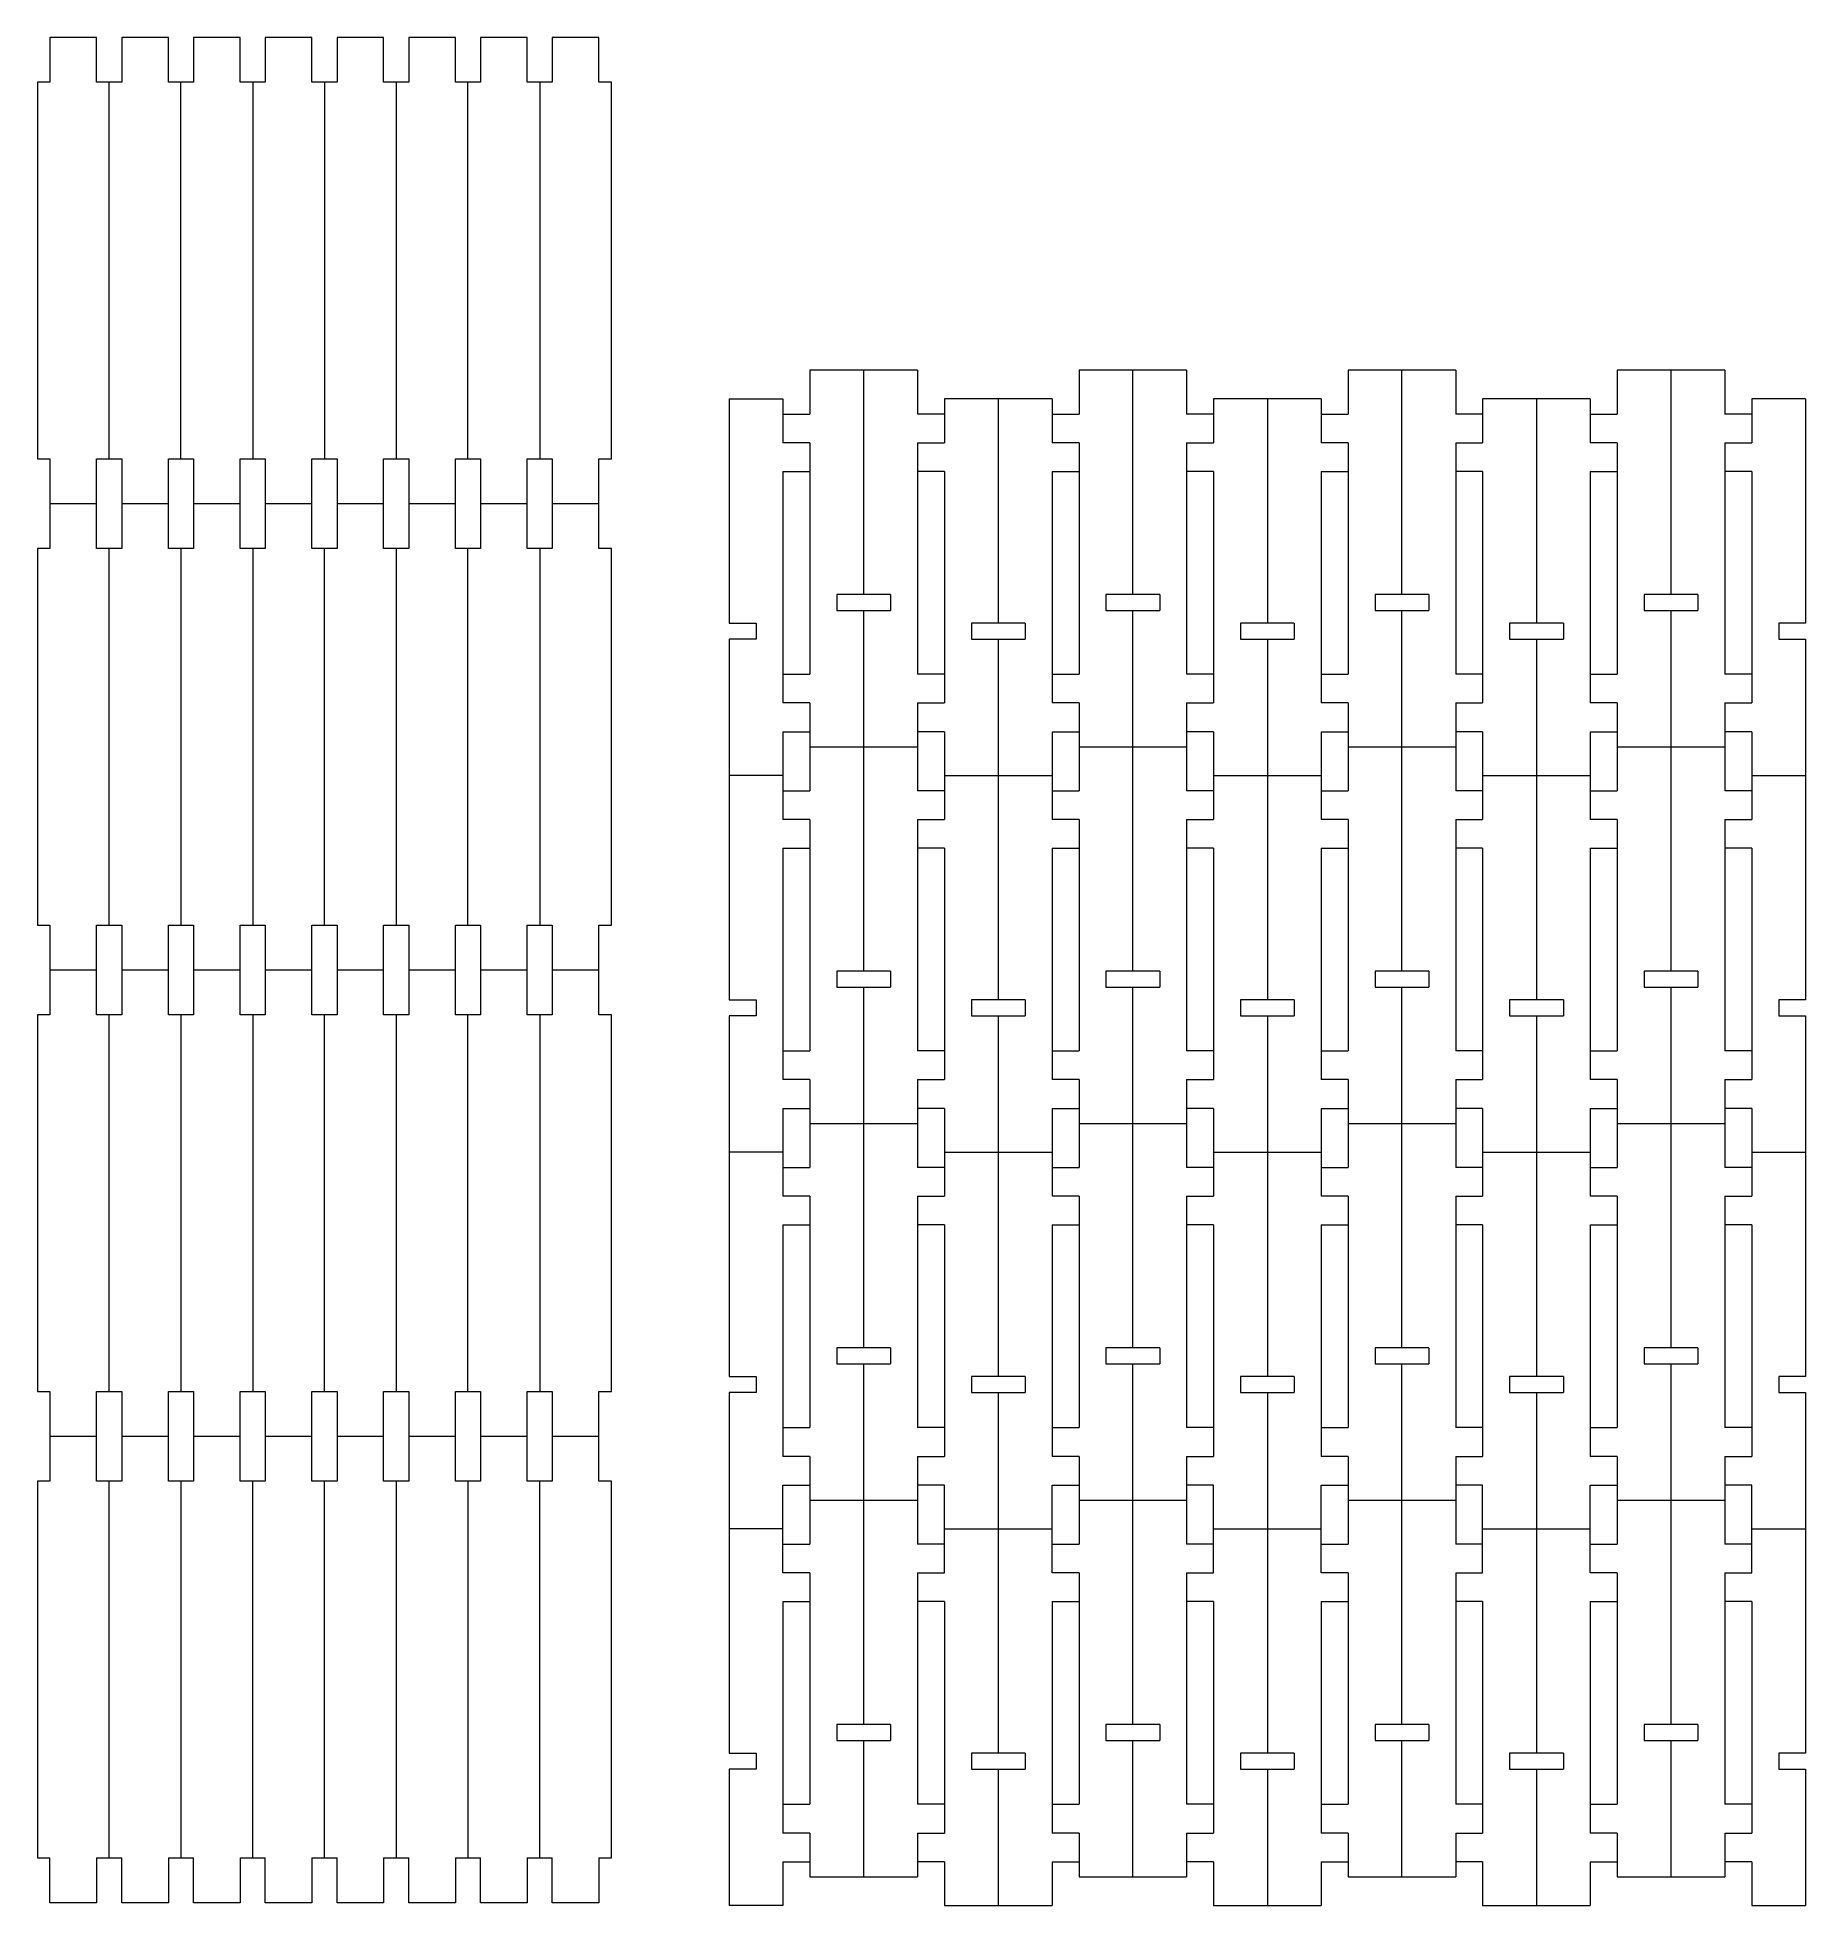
# Model space of a CAD drawing. Header units: millimetres. Extents: x -38 to 159, y 33 to 241.
import ezdxf

# ---------------------------------------------------------------- set-up
doc = ezdxf.new("R2010")
doc.units = ezdxf.units.MM
doc.layers.add('1', color=1, linetype='Continuous', lineweight=5)

msp = doc.modelspace()

# ---------------------------------------------------------------- linework, layer by layer
at = {"layer": '1'}
for p, q in [((-31.76, 241.14), (-36.96, 241.14)), ((-36.96, 241.14), (-36.96, 236.14)), ((-31.76, 236.14), (-31.76, 241.14)), ((-23.76, 241.14), (-28.96, 241.14)), ((-28.96, 241.14), (-28.96, 236.14)), ((-23.76, 236.14), (-23.76, 241.14)), ((-15.76, 241.14), (-20.96, 241.14)), ((-20.96, 241.14), (-20.96, 236.14)), ((-15.76, 236.14), (-15.76, 241.14)), ((-7.76, 241.14), (-12.96, 241.14)), ((-12.96, 241.14), (-12.96, 236.14)), ((-7.76, 236.14), (-7.76, 241.14)), ((0.24, 241.14), (-4.96, 241.14)), ((-4.96, 241.14), (-4.96, 236.14)), ((0.24, 236.14), (0.24, 241.14)), ((8.24, 241.14), (3.04, 241.14)), ((3.04, 241.14), (3.04, 236.14)), ((8.24, 236.14), (8.24, 241.14)), ((16.24, 241.14), (11.04, 241.14)), ((11.04, 241.14), (11.04, 236.14)), ((16.24, 236.14), (16.24, 241.14)), ((24.24, 241.14), (19.04, 241.14)), ((19.04, 241.14), (19.04, 236.14)), ((24.24, 236.14), (24.24, 241.14)), ((-36.96, 236.14), (-38.36, 236.14)), ((-38.36, 236.14), (-38.36, 194.14)), ((-28.96, 236.14), (-31.76, 236.14)), ((-30.36, 194.14), (-30.36, 236.14)), ((-20.96, 236.14), (-23.76, 236.14)), ((-22.36, 194.14), (-22.36, 236.14)), ((-12.96, 236.14), (-15.76, 236.14)), ((-14.36, 236.14), (-14.36, 194.14)), ((-4.96, 236.14), (-7.76, 236.14)), ((-6.36, 236.14), (-6.36, 194.14)), ((3.04, 236.14), (0.24, 236.14)), ((1.64, 236.14), (1.64, 194.14)), ((11.04, 236.14), (8.24, 236.14)), ((9.64, 194.14), (9.64, 236.14)), ((19.04, 236.14), (16.24, 236.14)), ((17.64, 236.14), (17.64, 194.14)), ((25.64, 236.14), (24.24, 236.14)), ((25.64, 194.14), (25.64, 236.14)), ((47.76, 204.02), (47.76, 199.12)), ((59.76, 204.02), (47.76, 204.02)), ((53.76, 179.02), (53.76, 204.02)), ((59.76, 204.02), (59.76, 199.12)), ((77.76, 204.02), (77.76, 199.12)), ((89.76, 204.02), (77.76, 204.02)), ((83.76, 179.02), (83.76, 204.02)), ((89.76, 204.02), (89.76, 199.12)), ((107.76, 204.02), (107.76, 199.12)), ((119.76, 204.02), (107.76, 204.02)), ((113.76, 179.02), (113.76, 204.02)), ((119.76, 204.02), (119.76, 199.12)), ((137.76, 204.02), (137.76, 199.12)), ((149.76, 204.02), (137.76, 204.02)), ((143.76, 179.02), (143.76, 204.02)), ((149.76, 204.02), (149.76, 199.12)), ((38.76, 200.82), (44.76, 200.82)), ((38.76, 200.82), (38.76, 175.82)), ((44.76, 200.82), (44.76, 195.92)), ((62.76, 200.82), (62.76, 195.92)), ((74.76, 200.82), (62.76, 200.82)), ((68.76, 200.82), (68.76, 175.82)), ((74.76, 200.82), (74.76, 195.92)), ((92.76, 200.82), (92.76, 195.92)), ((104.76, 200.82), (92.76, 200.82)), ((98.76, 200.82), (98.76, 175.82)), ((104.76, 200.82), (104.76, 195.92)), ((122.76, 200.82), (122.76, 195.92)), ((134.76, 200.82), (122.76, 200.82)), ((128.76, 200.82), (128.76, 175.82)), ((134.76, 200.82), (134.76, 195.92)), ((152.76, 200.82), (152.76, 195.92)), ((158.76, 200.82), (152.76, 200.82)), ((158.76, 200.82), (158.76, 175.82)), ((44.76, 199.12), (47.76, 199.12)), ((62.76, 199.12), (59.76, 199.12)), ((74.76, 199.12), (77.76, 199.12)), ((92.76, 199.12), (89.76, 199.12)), ((104.76, 199.12), (107.76, 199.12)), ((122.76, 199.12), (119.76, 199.12)), ((134.76, 199.12), (137.76, 199.12)), ((152.76, 199.12), (149.76, 199.12)), ((47.76, 195.92), (44.76, 195.92)), ((47.76, 195.92), (47.76, 170.12)), ((59.76, 195.92), (62.76, 195.92)), ((59.76, 195.92), (59.76, 170.12)), ((77.76, 195.92), (74.76, 195.92)), ((77.76, 195.92), (77.76, 170.12)), ((89.76, 195.92), (92.76, 195.92)), ((89.76, 195.92), (89.76, 170.12)), ((107.76, 195.92), (104.76, 195.92)), ((107.76, 195.92), (107.76, 170.12)), ((119.76, 195.92), (122.76, 195.92)), ((119.76, 195.92), (119.76, 170.12)), ((137.76, 195.92), (134.76, 195.92)), ((137.76, 195.92), (137.76, 170.12)), ((149.76, 195.92), (152.76, 195.92)), ((149.76, 195.92), (149.76, 170.12)), ((-38.36, 194.14), (-36.96, 194.14)), ((-36.96, 194.14), (-36.96, 184.14)), ((-31.76, 184.14), (-31.76, 194.14)), ((-31.76, 194.14), (-28.96, 194.14)), ((-28.96, 194.14), (-28.96, 184.14)), ((-23.76, 184.14), (-23.76, 194.14)), ((-23.76, 194.14), (-20.96, 194.14)), ((-20.96, 194.14), (-20.96, 184.14)), ((-15.76, 184.14), (-15.76, 194.14)), ((-15.76, 194.14), (-12.96, 194.14)), ((-12.96, 194.14), (-12.96, 184.14)), ((-7.76, 184.14), (-7.76, 194.14)), ((-7.76, 194.14), (-4.96, 194.14)), ((-4.96, 194.14), (-4.96, 184.14)), ((0.24, 184.14), (0.24, 194.14)), ((0.24, 194.14), (3.04, 194.14)), ((3.04, 194.14), (3.04, 184.14)), ((8.24, 184.14), (8.24, 194.14)), ((8.24, 194.14), (11.04, 194.14)), ((11.04, 194.14), (11.04, 184.14)), ((16.24, 184.14), (16.24, 194.14)), ((16.24, 194.14), (19.04, 194.14)), ((19.04, 194.14), (19.04, 184.14)), ((24.24, 184.14), (24.24, 194.14)), ((24.24, 194.14), (25.64, 194.14)), ((44.76, 192.72), (47.76, 192.72)), ((44.76, 192.72), (44.76, 166.92)), ((62.76, 192.72), (59.76, 192.72)), ((62.76, 192.72), (62.76, 166.92)), ((74.76, 192.72), (77.76, 192.72)), ((74.76, 192.72), (74.76, 166.92)), ((92.76, 192.72), (89.76, 192.72)), ((92.76, 192.72), (92.76, 166.92)), ((104.76, 192.72), (107.76, 192.72)), ((104.76, 192.72), (104.76, 166.92)), ((122.76, 192.72), (119.76, 192.72)), ((122.76, 192.72), (122.76, 166.92)), ((134.76, 192.72), (137.76, 192.72)), ((134.76, 192.72), (134.76, 166.92)), ((152.76, 192.72), (149.76, 192.72)), ((152.76, 192.72), (152.76, 166.92)), ((-31.76, 189.14), (-36.96, 189.14)), ((-23.76, 189.14), (-28.96, 189.14)), ((-15.76, 189.14), (-20.96, 189.14)), ((-7.76, 189.14), (-12.96, 189.14)), ((0.24, 189.14), (-4.96, 189.14)), ((8.24, 189.14), (3.04, 189.14)), ((16.24, 189.14), (11.04, 189.14)), ((24.24, 189.14), (19.04, 189.14)), ((-36.96, 184.14), (-38.36, 184.14)), ((-38.36, 184.14), (-38.36, 142.14)), ((-28.96, 184.14), (-31.76, 184.14)), ((-30.36, 142.14), (-30.36, 184.14)), ((-20.96, 184.14), (-23.76, 184.14)), ((-22.36, 184.14), (-22.36, 142.14)), ((-12.96, 184.14), (-15.76, 184.14)), ((-14.36, 184.14), (-14.36, 142.14)), ((-4.96, 184.14), (-7.76, 184.14)), ((-6.36, 142.14), (-6.36, 184.14)), ((3.04, 184.14), (0.24, 184.14)), ((1.64, 184.14), (1.64, 142.14)), ((11.04, 184.14), (8.24, 184.14)), ((9.64, 142.14), (9.64, 184.14)), ((19.04, 184.14), (16.24, 184.14)), ((17.64, 184.14), (17.64, 142.14)), ((25.64, 184.14), (24.24, 184.14)), ((25.64, 142.14), (25.64, 184.14)), ((50.76, 179.02), (50.76, 177.22)), ((56.76, 179.02), (50.76, 179.02)), ((50.76, 177.22), (56.76, 177.22)), ((53.76, 137.02), (53.76, 177.22)), ((56.76, 179.02), (56.76, 177.22)), ((80.76, 179.02), (80.76, 177.22)), ((86.76, 179.02), (80.76, 179.02)), ((80.76, 177.22), (86.76, 177.22)), ((83.76, 137.02), (83.76, 177.22)), ((86.76, 179.02), (86.76, 177.22)), ((110.76, 179.02), (110.76, 177.22)), ((116.76, 179.02), (110.76, 179.02)), ((110.76, 177.22), (116.76, 177.22)), ((113.76, 137.02), (113.76, 177.22)), ((116.76, 179.02), (116.76, 177.22)), ((140.76, 179.02), (140.76, 177.22)), ((146.76, 179.02), (140.76, 179.02)), ((140.76, 177.22), (146.76, 177.22)), ((143.76, 137.02), (143.76, 177.22)), ((146.76, 179.02), (146.76, 177.22)), ((38.76, 175.82), (41.76, 175.82)), ((41.76, 175.82), (41.76, 174.02)), ((65.76, 175.82), (65.76, 174.02)), ((71.76, 175.82), (65.76, 175.82)), ((71.76, 175.82), (71.76, 174.02)), ((95.76, 175.82), (95.76, 174.02)), ((101.76, 175.82), (95.76, 175.82)), ((101.76, 175.82), (101.76, 174.02)), ((125.76, 175.82), (125.76, 174.02)), ((131.76, 175.82), (125.76, 175.82)), ((131.76, 175.82), (131.76, 174.02)), ((155.76, 175.82), (155.76, 174.02)), ((158.76, 175.82), (155.76, 175.82)), ((41.76, 174.02), (38.76, 174.02)), ((38.76, 174.02), (38.76, 133.82)), ((65.76, 174.02), (71.76, 174.02)), ((68.76, 174.02), (68.76, 133.82)), ((95.76, 174.02), (101.76, 174.02)), ((98.76, 174.02), (98.76, 133.82)), ((125.76, 174.02), (131.76, 174.02)), ((128.76, 174.02), (128.76, 133.82)), ((155.76, 174.02), (158.76, 174.02)), ((158.76, 174.02), (158.76, 133.82)), ((44.76, 170.12), (47.76, 170.12)), ((62.76, 170.12), (59.76, 170.12)), ((74.76, 170.12), (77.76, 170.12)), ((92.76, 170.12), (89.76, 170.12)), ((104.76, 170.12), (107.76, 170.12)), ((122.76, 170.12), (119.76, 170.12)), ((134.76, 170.12), (137.76, 170.12)), ((152.76, 170.12), (149.76, 170.12)), ((47.76, 166.92), (44.76, 166.92)), ((47.76, 166.92), (47.76, 157.12)), ((59.76, 166.92), (62.76, 166.92)), ((59.76, 166.92), (59.76, 157.12)), ((77.76, 166.92), (74.76, 166.92)), ((77.76, 166.92), (77.76, 157.12)), ((89.76, 166.92), (92.76, 166.92)), ((89.76, 166.92), (89.76, 157.12)), ((107.76, 166.92), (104.76, 166.92)), ((107.76, 166.92), (107.76, 157.12)), ((119.76, 166.92), (122.76, 166.92)), ((119.76, 166.92), (119.76, 157.12)), ((137.76, 166.92), (134.76, 166.92)), ((137.76, 166.92), (137.76, 157.12)), ((149.76, 166.92), (152.76, 166.92)), ((149.76, 166.92), (149.76, 157.12)), ((44.76, 163.72), (47.76, 163.72)), ((44.76, 163.72), (44.76, 153.92)), ((62.76, 163.72), (59.76, 163.72)), ((62.76, 163.72), (62.76, 153.92)), ((74.76, 163.72), (77.76, 163.72)), ((74.76, 163.72), (74.76, 153.92)), ((92.76, 163.72), (89.76, 163.72)), ((92.76, 163.72), (92.76, 153.92)), ((104.76, 163.72), (107.76, 163.72)), ((104.76, 163.72), (104.76, 153.92)), ((122.76, 163.72), (119.76, 163.72)), ((122.76, 163.72), (122.76, 153.92)), ((134.76, 163.72), (137.76, 163.72)), ((134.76, 163.72), (134.76, 153.92)), ((152.76, 163.72), (149.76, 163.72)), ((152.76, 163.72), (152.76, 153.92)), ((47.76, 162.02), (59.76, 162.02)), ((77.76, 162.02), (89.76, 162.02)), ((107.76, 162.02), (119.76, 162.02)), ((137.76, 162.02), (149.76, 162.02)), ((44.76, 158.82), (38.76, 158.82)), ((62.76, 158.82), (74.76, 158.82)), ((92.76, 158.82), (104.76, 158.82)), ((122.76, 158.82), (134.76, 158.82)), ((152.76, 158.82), (158.76, 158.82)), ((44.76, 157.12), (47.76, 157.12)), ((62.76, 157.12), (59.76, 157.12)), ((74.76, 157.12), (77.76, 157.12)), ((92.76, 157.12), (89.76, 157.12)), ((104.76, 157.12), (107.76, 157.12)), ((122.76, 157.12), (119.76, 157.12)), ((134.76, 157.12), (137.76, 157.12)), ((152.76, 157.12), (149.76, 157.12)), ((47.76, 153.92), (44.76, 153.92)), ((47.76, 153.92), (47.76, 128.12)), ((59.76, 153.92), (62.76, 153.92)), ((59.76, 153.92), (59.76, 128.12)), ((77.76, 153.92), (74.76, 153.92)), ((77.76, 153.92), (77.76, 128.12)), ((89.76, 153.92), (92.76, 153.92)), ((89.76, 153.92), (89.76, 128.12)), ((107.76, 153.92), (104.76, 153.92)), ((107.76, 153.92), (107.76, 128.12)), ((119.76, 153.92), (122.76, 153.92)), ((119.76, 153.92), (119.76, 128.12)), ((137.76, 153.92), (134.76, 153.92)), ((137.76, 153.92), (137.76, 128.12)), ((149.76, 153.92), (152.76, 153.92)), ((149.76, 153.92), (149.76, 128.12)), ((44.76, 150.72), (47.76, 150.72)), ((44.76, 150.72), (44.76, 124.92)), ((62.76, 150.72), (59.76, 150.72)), ((62.76, 150.72), (62.76, 124.92)), ((74.76, 150.72), (77.76, 150.72)), ((74.76, 150.72), (74.76, 124.92)), ((92.76, 150.72), (89.76, 150.72)), ((92.76, 150.72), (92.76, 124.92)), ((104.76, 150.72), (107.76, 150.72)), ((104.76, 150.72), (104.76, 124.92)), ((122.76, 150.72), (119.76, 150.72)), ((122.76, 150.72), (122.76, 124.92)), ((134.76, 150.72), (137.76, 150.72)), ((134.76, 150.72), (134.76, 124.92)), ((152.76, 150.72), (149.76, 150.72)), ((152.76, 150.72), (152.76, 124.92)), ((-38.36, 142.14), (-36.96, 142.14)), ((-36.96, 142.14), (-36.96, 132.14)), ((-31.76, 132.14), (-31.76, 142.14)), ((-31.76, 142.14), (-28.96, 142.14)), ((-28.96, 142.14), (-28.96, 132.14)), ((-23.76, 132.14), (-23.76, 142.14)), ((-23.76, 142.14), (-20.96, 142.14)), ((-20.96, 142.14), (-20.96, 132.14)), ((-15.76, 132.14), (-15.76, 142.14)), ((-15.76, 142.14), (-12.96, 142.14)), ((-12.96, 142.14), (-12.96, 132.14)), ((-7.76, 132.14), (-7.76, 142.14)), ((-7.76, 142.14), (-4.96, 142.14)), ((-4.96, 142.14), (-4.96, 132.14)), ((0.24, 132.14), (0.24, 142.14)), ((0.24, 142.14), (3.04, 142.14)), ((3.04, 142.14), (3.04, 132.14)), ((8.24, 132.14), (8.24, 142.14)), ((8.24, 142.14), (11.04, 142.14)), ((11.04, 142.14), (11.04, 132.14)), ((16.24, 132.14), (16.24, 142.14)), ((16.24, 142.14), (19.04, 142.14)), ((19.04, 142.14), (19.04, 132.14)), ((24.24, 132.14), (24.24, 142.14)), ((24.24, 142.14), (25.64, 142.14)), ((-31.76, 137.14), (-36.96, 137.14)), ((-23.76, 137.14), (-28.96, 137.14)), ((-15.76, 137.14), (-20.96, 137.14)), ((-7.76, 137.14), (-12.96, 137.14)), ((0.24, 137.14), (-4.96, 137.14)), ((8.24, 137.14), (3.04, 137.14)), ((16.24, 137.14), (11.04, 137.14)), ((24.24, 137.14), (19.04, 137.14)), ((50.76, 137.02), (50.76, 135.22)), ((56.76, 137.02), (50.76, 137.02)), ((56.76, 137.02), (56.76, 135.22)), ((80.76, 137.02), (80.76, 135.22)), ((86.76, 137.02), (80.76, 137.02)), ((86.76, 137.02), (86.76, 135.22)), ((110.76, 137.02), (110.76, 135.22)), ((116.76, 137.02), (110.76, 137.02)), ((116.76, 137.02), (116.76, 135.22)), ((140.76, 137.02), (140.76, 135.22)), ((146.76, 137.02), (140.76, 137.02)), ((146.76, 137.02), (146.76, 135.22)), ((38.76, 133.82), (41.76, 133.82)), ((41.76, 133.82), (41.76, 132.02)), ((50.76, 135.22), (56.76, 135.22)), ((53.76, 95.02), (53.76, 135.22)), ((65.76, 133.82), (65.76, 132.02)), ((71.76, 133.82), (65.76, 133.82)), ((71.76, 133.82), (71.76, 132.02)), ((80.76, 135.22), (86.76, 135.22)), ((83.76, 95.02), (83.76, 135.22)), ((95.76, 133.82), (95.76, 132.02)), ((101.76, 133.82), (95.76, 133.82)), ((101.76, 133.82), (101.76, 132.02)), ((110.76, 135.22), (116.76, 135.22)), ((113.76, 95.02), (113.76, 135.22)), ((125.76, 133.82), (125.76, 132.02)), ((131.76, 133.82), (125.76, 133.82)), ((131.76, 133.82), (131.76, 132.02)), ((140.76, 135.22), (146.76, 135.22)), ((143.76, 95.02), (143.76, 135.22)), ((155.76, 133.82), (155.76, 132.02)), ((158.76, 133.82), (155.76, 133.82)), ((-36.96, 132.14), (-38.36, 132.14)), ((-38.36, 132.14), (-38.36, 90.14)), ((-28.96, 132.14), (-31.76, 132.14)), ((-30.36, 90.14), (-30.36, 132.14)), ((-20.96, 132.14), (-23.76, 132.14)), ((-22.36, 132.14), (-22.36, 90.14)), ((-12.96, 132.14), (-15.76, 132.14)), ((-14.36, 132.14), (-14.36, 90.14)), ((-4.96, 132.14), (-7.76, 132.14)), ((-6.36, 90.14), (-6.36, 132.14)), ((3.04, 132.14), (0.24, 132.14)), ((1.64, 132.14), (1.64, 90.14)), ((11.04, 132.14), (8.24, 132.14)), ((9.64, 90.14), (9.64, 132.14)), ((19.04, 132.14), (16.24, 132.14)), ((17.64, 132.14), (17.64, 90.14)), ((25.64, 132.14), (24.24, 132.14)), ((25.64, 90.14), (25.64, 132.14)), ((41.76, 132.02), (38.76, 132.02)), ((38.76, 132.02), (38.76, 91.82)), ((65.76, 132.02), (71.76, 132.02)), ((68.76, 132.02), (68.76, 91.82)), ((95.76, 132.02), (101.76, 132.02)), ((98.76, 132.02), (98.76, 91.82)), ((125.76, 132.02), (131.76, 132.02)), ((128.76, 132.02), (128.76, 91.82)), ((155.76, 132.02), (158.76, 132.02)), ((158.76, 132.02), (158.76, 91.82)), ((44.76, 128.12), (47.76, 128.12)), ((62.76, 128.12), (59.76, 128.12)), ((74.76, 128.12), (77.76, 128.12)), ((92.76, 128.12), (89.76, 128.12)), ((104.76, 128.12), (107.76, 128.12)), ((122.76, 128.12), (119.76, 128.12)), ((134.76, 128.12), (137.76, 128.12)), ((152.76, 128.12), (149.76, 128.12)), ((47.76, 124.92), (44.76, 124.92)), ((47.76, 124.92), (47.76, 115.12)), ((59.76, 124.92), (62.76, 124.92)), ((59.76, 124.92), (59.76, 115.12)), ((77.76, 124.92), (74.76, 124.92)), ((77.76, 124.92), (77.76, 115.12)), ((89.76, 124.92), (92.76, 124.92)), ((89.76, 124.92), (89.76, 115.12)), ((107.76, 124.92), (104.76, 124.92)), ((107.76, 124.92), (107.76, 115.12)), ((119.76, 124.92), (122.76, 124.92)), ((119.76, 124.92), (119.76, 115.12)), ((137.76, 124.92), (134.76, 124.92)), ((137.76, 124.92), (137.76, 115.12)), ((149.76, 124.92), (152.76, 124.92)), ((149.76, 124.92), (149.76, 115.12)), ((44.76, 121.72), (47.76, 121.72)), ((44.76, 121.72), (44.76, 111.92)), ((62.76, 121.72), (59.76, 121.72)), ((62.76, 121.72), (62.76, 111.92)), ((74.76, 121.72), (77.76, 121.72)), ((74.76, 121.72), (74.76, 111.92)), ((92.76, 121.72), (89.76, 121.72)), ((92.76, 121.72), (92.76, 111.92)), ((104.76, 121.72), (107.76, 121.72)), ((104.76, 121.72), (104.76, 111.92)), ((122.76, 121.72), (119.76, 121.72)), ((122.76, 121.72), (122.76, 111.92)), ((134.76, 121.72), (137.76, 121.72)), ((134.76, 121.72), (134.76, 111.92)), ((152.76, 121.72), (149.76, 121.72)), ((152.76, 121.72), (152.76, 111.92)), ((47.76, 120.02), (59.76, 120.02)), ((77.76, 120.02), (89.76, 120.02)), ((107.76, 120.02), (119.76, 120.02)), ((137.76, 120.02), (149.76, 120.02)), ((44.76, 116.82), (38.76, 116.82)), ((62.76, 116.82), (74.76, 116.82)), ((92.76, 116.82), (104.76, 116.82)), ((122.76, 116.82), (134.76, 116.82)), ((152.76, 116.82), (158.76, 116.82)), ((44.76, 115.12), (47.76, 115.12)), ((62.76, 115.12), (59.76, 115.12)), ((74.76, 115.12), (77.76, 115.12)), ((92.76, 115.12), (89.76, 115.12)), ((104.76, 115.12), (107.76, 115.12)), ((122.76, 115.12), (119.76, 115.12)), ((134.76, 115.12), (137.76, 115.12)), ((152.76, 115.12), (149.76, 115.12)), ((47.76, 111.92), (44.76, 111.92)), ((47.76, 111.92), (47.76, 86.12)), ((59.76, 111.92), (62.76, 111.92)), ((59.76, 111.92), (59.76, 86.12)), ((77.76, 111.92), (74.76, 111.92)), ((77.76, 111.92), (77.76, 86.12)), ((89.76, 111.92), (92.76, 111.92)), ((89.76, 111.92), (89.76, 86.12)), ((107.76, 111.92), (104.76, 111.92)), ((107.76, 111.92), (107.76, 86.12)), ((119.76, 111.92), (122.76, 111.92)), ((119.76, 111.92), (119.76, 86.12)), ((137.76, 111.92), (134.76, 111.92)), ((137.76, 111.92), (137.76, 86.12)), ((149.76, 111.92), (152.76, 111.92)), ((149.76, 111.92), (149.76, 86.12)), ((44.76, 108.72), (47.76, 108.72)), ((44.76, 108.72), (44.76, 82.92)), ((62.76, 108.72), (59.76, 108.72)), ((62.76, 108.72), (62.76, 82.92)), ((74.76, 108.72), (77.76, 108.72)), ((74.76, 108.72), (74.76, 82.92)), ((92.76, 108.72), (89.76, 108.72)), ((92.76, 108.72), (92.76, 82.92)), ((104.76, 108.72), (107.76, 108.72)), ((104.76, 108.72), (104.76, 82.92)), ((122.76, 108.72), (119.76, 108.72)), ((122.76, 108.72), (122.76, 82.92)), ((134.76, 108.72), (137.76, 108.72)), ((134.76, 108.72), (134.76, 82.92)), ((152.76, 108.72), (149.76, 108.72)), ((152.76, 108.72), (152.76, 82.92)), ((50.76, 95.02), (50.76, 93.22)), ((56.76, 95.02), (50.76, 95.02)), ((56.76, 95.02), (56.76, 93.22)), ((80.76, 95.02), (80.76, 93.22)), ((86.76, 95.02), (80.76, 95.02)), ((86.76, 95.02), (86.76, 93.22)), ((110.76, 95.02), (110.76, 93.22)), ((116.76, 95.02), (110.76, 95.02)), ((116.76, 95.02), (116.76, 93.22)), ((140.76, 95.02), (140.76, 93.22)), ((146.76, 95.02), (140.76, 95.02)), ((146.76, 95.02), (146.76, 93.22)), ((38.76, 91.82), (41.76, 91.82)), ((41.76, 91.82), (41.76, 90.02)), ((50.76, 93.22), (56.76, 93.22)), ((53.76, 53.02), (53.76, 93.22)), ((65.76, 91.82), (65.76, 90.02)), ((71.76, 91.82), (65.76, 91.82)), ((71.76, 91.82), (71.76, 90.02)), ((80.76, 93.22), (86.76, 93.22)), ((83.76, 53.02), (83.76, 93.22)), ((95.76, 91.82), (95.76, 90.02)), ((101.76, 91.82), (95.76, 91.82)), ((101.76, 91.82), (101.76, 90.02)), ((110.76, 93.22), (116.76, 93.22)), ((113.76, 53.02), (113.76, 93.22)), ((125.76, 91.82), (125.76, 90.02)), ((131.76, 91.82), (125.76, 91.82)), ((131.76, 91.82), (131.76, 90.02)), ((140.76, 93.22), (146.76, 93.22)), ((143.76, 53.02), (143.76, 93.22)), ((155.76, 91.82), (155.76, 90.02)), ((158.76, 91.82), (155.76, 91.82)), ((-38.36, 90.14), (-36.96, 90.14)), ((-36.96, 90.14), (-36.96, 80.14)), ((-31.76, 80.14), (-31.76, 90.14)), ((-31.76, 90.14), (-28.96, 90.14)), ((-28.96, 90.14), (-28.96, 80.14)), ((-23.76, 80.14), (-23.76, 90.14)), ((-23.76, 90.14), (-20.96, 90.14)), ((-20.96, 90.14), (-20.96, 80.14)), ((-15.76, 80.14), (-15.76, 90.14)), ((-15.76, 90.14), (-12.96, 90.14)), ((-12.96, 90.14), (-12.96, 80.14)), ((-7.76, 80.14), (-7.76, 90.14)), ((-7.76, 90.14), (-4.96, 90.14)), ((-4.96, 90.14), (-4.96, 80.14)), ((0.24, 80.14), (0.24, 90.14)), ((0.24, 90.14), (3.04, 90.14)), ((3.04, 90.14), (3.04, 80.14)), ((8.24, 80.14), (8.24, 90.14)), ((8.24, 90.14), (11.04, 90.14)), ((11.04, 90.14), (11.04, 80.14)), ((16.24, 80.14), (16.24, 90.14)), ((16.24, 90.14), (19.04, 90.14)), ((19.04, 90.14), (19.04, 80.14)), ((24.24, 80.14), (24.24, 90.14)), ((24.24, 90.14), (25.64, 90.14)), ((41.76, 90.02), (38.76, 90.02)), ((38.76, 90.02), (38.76, 49.82)), ((65.76, 90.02), (71.76, 90.02)), ((68.76, 90.02), (68.76, 49.82)), ((95.76, 90.02), (101.76, 90.02)), ((98.76, 90.02), (98.76, 49.82)), ((125.76, 90.02), (131.76, 90.02)), ((128.76, 90.02), (128.76, 49.82)), ((155.76, 90.02), (158.76, 90.02)), ((158.76, 90.02), (158.76, 49.82)), ((44.76, 86.12), (47.76, 86.12)), ((62.76, 86.12), (59.76, 86.12)), ((74.76, 86.12), (77.76, 86.12)), ((92.76, 86.12), (89.76, 86.12)), ((104.76, 86.12), (107.76, 86.12)), ((122.76, 86.12), (119.76, 86.12)), ((134.76, 86.12), (137.76, 86.12)), ((152.76, 86.12), (149.76, 86.12)), ((-31.76, 85.14), (-36.96, 85.14)), ((-23.76, 85.14), (-28.96, 85.14)), ((-15.76, 85.14), (-20.96, 85.14)), ((-7.76, 85.14), (-12.96, 85.14)), ((0.24, 85.14), (-4.96, 85.14)), ((8.24, 85.14), (3.04, 85.14)), ((16.24, 85.14), (11.04, 85.14)), ((24.24, 85.14), (19.04, 85.14)), ((47.76, 82.92), (44.76, 82.92)), ((47.76, 82.92), (47.76, 73.12)), ((59.76, 82.92), (62.76, 82.92)), ((59.76, 82.92), (59.76, 73.12)), ((77.76, 82.92), (74.76, 82.92)), ((77.76, 82.92), (77.76, 73.12)), ((89.76, 82.92), (92.76, 82.92)), ((89.76, 82.92), (89.76, 73.12)), ((107.76, 82.92), (104.76, 82.92)), ((107.76, 82.92), (107.76, 73.12)), ((119.76, 82.92), (122.76, 82.92)), ((119.76, 82.92), (119.76, 73.12)), ((137.76, 82.92), (134.76, 82.92)), ((137.76, 82.92), (137.76, 73.12)), ((149.76, 82.92), (152.76, 82.92)), ((149.76, 82.92), (149.76, 73.12)), ((-36.96, 80.14), (-38.36, 80.14)), ((-38.36, 80.14), (-38.36, 38.14)), ((-28.96, 80.14), (-31.76, 80.14)), ((-30.36, 38.14), (-30.36, 80.14)), ((-20.96, 80.14), (-23.76, 80.14)), ((-22.36, 80.14), (-22.36, 38.14)), ((-12.96, 80.14), (-15.76, 80.14)), ((-14.36, 38.14), (-14.36, 80.14)), ((-4.96, 80.14), (-7.76, 80.14)), ((-6.36, 38.14), (-6.36, 80.14)), ((3.04, 80.14), (0.24, 80.14)), ((1.64, 80.14), (1.64, 38.14)), ((11.04, 80.14), (8.24, 80.14)), ((9.64, 80.14), (9.64, 38.14)), ((19.04, 80.14), (16.24, 80.14)), ((17.64, 38.14), (17.64, 80.14)), ((25.64, 80.14), (24.24, 80.14)), ((25.64, 38.14), (25.64, 80.14)), ((44.76, 79.72), (47.76, 79.72)), ((44.76, 69.92), (44.76, 79.72)), ((62.76, 79.72), (59.76, 79.72)), ((62.76, 69.92), (62.76, 79.72)), ((74.76, 79.72), (77.76, 79.72)), ((74.76, 69.92), (74.76, 79.72)), ((92.76, 79.72), (89.76, 79.72)), ((92.76, 69.92), (92.76, 79.72)), ((104.76, 79.72), (107.76, 79.72)), ((104.76, 69.92), (104.76, 79.72)), ((122.76, 79.72), (119.76, 79.72)), ((122.76, 69.92), (122.76, 79.72)), ((134.76, 79.72), (137.76, 79.72)), ((134.76, 69.92), (134.76, 79.72)), ((152.76, 79.72), (149.76, 79.72)), ((152.76, 69.92), (152.76, 79.72)), ((47.76, 78.02), (59.76, 78.02)), ((77.76, 78.02), (89.76, 78.02)), ((107.76, 78.02), (119.76, 78.02)), ((137.76, 78.02), (149.76, 78.02)), ((44.76, 74.82), (38.76, 74.82)), ((44.76, 73.12), (47.76, 73.12)), ((62.76, 73.12), (59.76, 73.12)), ((62.76, 74.82), (74.76, 74.82)), ((74.76, 73.12), (77.76, 73.12)), ((92.76, 73.12), (89.76, 73.12)), ((92.76, 74.82), (104.76, 74.82)), ((104.76, 73.12), (107.76, 73.12)), ((122.76, 73.12), (119.76, 73.12)), ((122.76, 74.82), (134.76, 74.82)), ((134.76, 73.12), (137.76, 73.12)), ((152.76, 73.12), (149.76, 73.12)), ((152.76, 74.82), (158.76, 74.82)), ((47.76, 69.92), (44.76, 69.92)), ((47.76, 69.92), (47.76, 44.12)), ((59.76, 69.92), (62.76, 69.92)), ((59.76, 69.92), (59.76, 44.12)), ((77.76, 69.92), (74.76, 69.92)), ((77.76, 69.92), (77.76, 44.12)), ((89.76, 69.92), (92.76, 69.92)), ((89.76, 69.92), (89.76, 44.12)), ((107.76, 69.92), (104.76, 69.92)), ((107.76, 69.92), (107.76, 44.12)), ((119.76, 69.92), (122.76, 69.92)), ((119.76, 69.92), (119.76, 44.12)), ((137.76, 69.92), (134.76, 69.92)), ((137.76, 69.92), (137.76, 44.12)), ((149.76, 69.92), (152.76, 69.92)), ((149.76, 69.92), (149.76, 44.12)), ((44.76, 66.72), (47.76, 66.72)), ((44.76, 66.72), (44.76, 40.92)), ((62.76, 66.72), (59.76, 66.72)), ((62.76, 66.72), (62.76, 40.92)), ((74.76, 66.72), (77.76, 66.72)), ((74.76, 66.72), (74.76, 40.92)), ((92.76, 66.72), (89.76, 66.72)), ((92.76, 66.72), (92.76, 40.92)), ((104.76, 66.72), (107.76, 66.72)), ((104.76, 66.72), (104.76, 40.92)), ((122.76, 66.72), (119.76, 66.72)), ((122.76, 66.72), (122.76, 40.92)), ((134.76, 66.72), (137.76, 66.72)), ((134.76, 66.72), (134.76, 40.92)), ((152.76, 66.72), (149.76, 66.72)), ((152.76, 66.72), (152.76, 40.92)), ((50.76, 53.02), (50.76, 51.22)), ((56.76, 53.02), (50.76, 53.02)), ((56.76, 53.02), (56.76, 51.22)), ((80.76, 53.02), (80.76, 51.22)), ((86.76, 53.02), (80.76, 53.02)), ((86.76, 53.02), (86.76, 51.22)), ((110.76, 53.02), (110.76, 51.22)), ((116.76, 53.02), (110.76, 53.02)), ((116.76, 53.02), (116.76, 51.22)), ((140.76, 53.02), (140.76, 51.22)), ((146.76, 53.02), (140.76, 53.02)), ((146.76, 53.02), (146.76, 51.22)), ((50.76, 51.22), (56.76, 51.22)), ((53.76, 36.02), (53.76, 51.22)), ((80.76, 51.22), (86.76, 51.22)), ((83.76, 36.02), (83.76, 51.22)), ((110.76, 51.22), (116.76, 51.22)), ((113.76, 36.02), (113.76, 51.22)), ((140.76, 51.22), (146.76, 51.22)), ((143.76, 36.02), (143.76, 51.22)), ((38.76, 49.82), (41.76, 49.82)), ((41.76, 48.02), (38.76, 48.02)), ((38.76, 48.02), (38.76, 32.82)), ((41.76, 49.82), (41.76, 48.02)), ((65.76, 49.82), (65.76, 48.02)), ((71.76, 49.82), (65.76, 49.82)), ((65.76, 48.02), (71.76, 48.02)), ((68.76, 48.02), (68.76, 32.82)), ((71.76, 49.82), (71.76, 48.02)), ((95.76, 49.82), (95.76, 48.02)), ((101.76, 49.82), (95.76, 49.82)), ((95.76, 48.02), (101.76, 48.02)), ((98.76, 48.02), (98.76, 32.82)), ((101.76, 49.82), (101.76, 48.02)), ((125.76, 49.82), (125.76, 48.02)), ((131.76, 49.82), (125.76, 49.82)), ((125.76, 48.02), (131.76, 48.02)), ((128.76, 48.02), (128.76, 32.82)), ((131.76, 49.82), (131.76, 48.02)), ((155.76, 49.82), (155.76, 48.02)), ((158.76, 49.82), (155.76, 49.82)), ((155.76, 48.02), (158.76, 48.02)), ((158.76, 48.02), (158.76, 32.82)), ((44.76, 44.12), (47.76, 44.12)), ((62.76, 44.12), (59.76, 44.12)), ((74.76, 44.12), (77.76, 44.12)), ((92.76, 44.12), (89.76, 44.12)), ((104.76, 44.12), (107.76, 44.12)), ((122.76, 44.12), (119.76, 44.12)), ((134.76, 44.12), (137.76, 44.12)), ((152.76, 44.12), (149.76, 44.12)), ((47.76, 40.92), (44.76, 40.92)), ((47.76, 40.92), (47.76, 36.02)), ((59.76, 40.92), (59.76, 36.02)), ((59.76, 40.92), (62.76, 40.92)), ((77.76, 40.92), (74.76, 40.92)), ((77.76, 40.92), (77.76, 36.02)), ((89.76, 40.92), (89.76, 36.02)), ((89.76, 40.92), (92.76, 40.92)), ((107.76, 40.92), (104.76, 40.92)), ((107.76, 40.92), (107.76, 36.02)), ((119.76, 40.92), (119.76, 36.02)), ((119.76, 40.92), (122.76, 40.92)), ((137.76, 40.92), (134.76, 40.92)), ((137.76, 40.92), (137.76, 36.02)), ((149.76, 40.92), (149.76, 36.02)), ((149.76, 40.92), (152.76, 40.92)), ((-38.36, 38.14), (-36.96, 38.14)), ((-36.96, 33.14), (-36.96, 38.14)), ((-31.76, 38.14), (-31.76, 33.14)), ((-31.76, 38.14), (-28.96, 38.14)), ((-28.96, 33.14), (-28.96, 38.14)), ((-23.76, 38.14), (-23.76, 33.14)), ((-23.76, 38.14), (-20.96, 38.14)), ((-20.96, 33.14), (-20.96, 38.14)), ((-15.76, 38.14), (-15.76, 33.14)), ((-15.76, 38.14), (-12.96, 38.14)), ((-12.96, 33.14), (-12.96, 38.14)), ((-7.76, 38.14), (-7.76, 33.14)), ((-7.76, 38.14), (-4.96, 38.14)), ((-4.96, 33.14), (-4.96, 38.14)), ((0.24, 38.14), (0.24, 33.14)), ((0.24, 38.14), (3.04, 38.14)), ((3.04, 33.14), (3.04, 38.14)), ((8.24, 38.14), (8.24, 33.14)), ((8.24, 38.14), (11.04, 38.14)), ((11.04, 33.14), (11.04, 38.14)), ((16.24, 38.14), (16.24, 33.14)), ((16.24, 38.14), (19.04, 38.14)), ((19.04, 33.14), (19.04, 38.14)), ((24.24, 38.14), (24.24, 33.14)), ((24.24, 38.14), (25.64, 38.14)), ((44.76, 37.72), (47.76, 37.72)), ((44.76, 37.72), (44.76, 32.82)), ((62.76, 37.72), (59.76, 37.72)), ((62.76, 37.72), (62.76, 32.82)), ((74.76, 37.72), (77.76, 37.72)), ((74.76, 37.72), (74.76, 32.82)), ((92.76, 37.72), (89.76, 37.72)), ((92.76, 37.72), (92.76, 32.82)), ((104.76, 37.72), (107.76, 37.72)), ((104.76, 37.72), (104.76, 32.82)), ((122.76, 37.72), (119.76, 37.72)), ((122.76, 37.72), (122.76, 32.82)), ((134.76, 37.72), (137.76, 37.72)), ((134.76, 37.72), (134.76, 32.82)), ((152.76, 37.72), (149.76, 37.72)), ((152.76, 37.72), (152.76, 32.82)), ((47.76, 36.02), (59.76, 36.02)), ((77.76, 36.02), (89.76, 36.02)), ((107.76, 36.02), (119.76, 36.02)), ((137.76, 36.02), (149.76, 36.02)), ((-31.76, 33.14), (-36.96, 33.14)), ((-23.76, 33.14), (-28.96, 33.14)), ((-15.76, 33.14), (-20.96, 33.14)), ((-7.76, 33.14), (-12.96, 33.14)), ((0.24, 33.14), (-4.96, 33.14)), ((8.24, 33.14), (3.04, 33.14)), ((16.24, 33.14), (11.04, 33.14)), ((24.24, 33.14), (19.04, 33.14)), ((44.76, 32.82), (38.76, 32.82)), ((62.76, 32.82), (74.76, 32.82)), ((92.76, 32.82), (104.76, 32.82)), ((122.76, 32.82), (134.76, 32.82)), ((152.76, 32.82), (158.76, 32.82))]:
    msp.add_line(p, q, dxfattribs=at)

doc.saveas('drawing.dxf')
